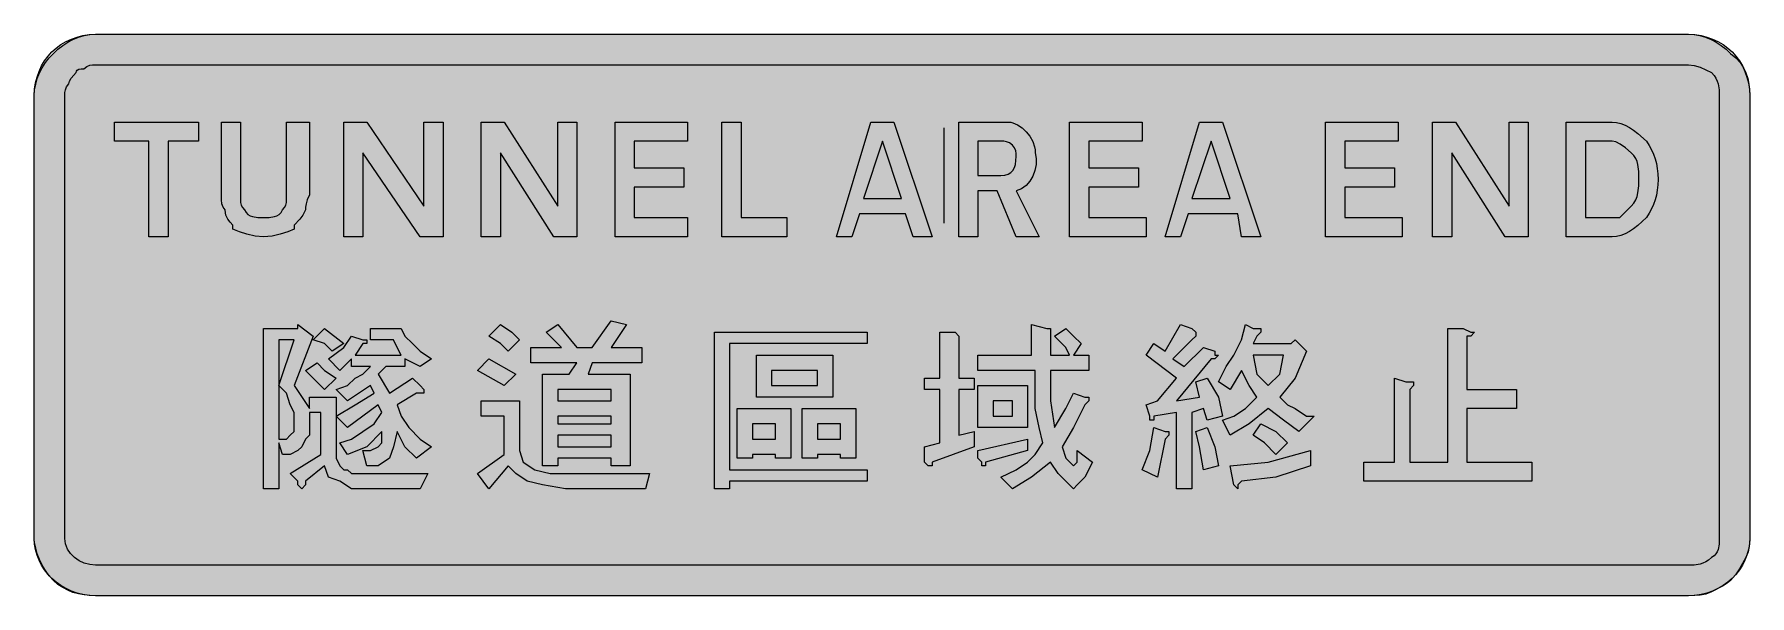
# Model space of a CAD drawing. Header units: metres. Extents: x 13 to 552, y 48 to 224.
import ezdxf

# ---------------------------------------------------------------- set-up
doc = ezdxf.new("R2010")
doc.units = ezdxf.units.M
for name, color, linetype, true_color in [('FILL_BLUE_0000FF', 7, 'Continuous', 0x0000ff), ('FILL_WHITE_FFFFFF', 7, 'Continuous', 0xffffff), ('STROKE_BLUE_0000FF', 7, 'Continuous', 0x0000ff), ('STROKE_WHITE_FFFFFF', 7, 'Continuous', 0xffffff)]:
    doc.layers.add(name, color=color, linetype=linetype, true_color=true_color)

msp = doc.modelspace()

# ---------------------------------------------------------------- hatches: boundary and pattern name
at = {"layer": 'FILL_BLUE_0000FF', "true_color": 0x0000ff}
h = msp.add_hatch(color=7, dxfattribs=at)
h.dxf.hatch_style = 1
h.paths.add_polyline_path([(30.88, 57.28), (29.15, 57.76), (27.52, 58.51), (26.07, 59.52), (24.84, 60.75), (23.9, 62.18), (23.29, 63.78), (23.13, 64.63), (23.07, 65.52), (23.07, 204.72), (23.09, 205.62), (23.22, 206.52), (23.58, 207.42), (24.27, 208.32), (24.48, 209.22), (25.02, 210.12), (26.67, 211.92), (26.72, 212.32), (26.88, 212.61), (27.42, 212.97), (28.19, 213.1), (29.07, 213.12), (29.97, 213.81), (30.87, 214.17), (31.77, 214.3), (32.67, 214.32), (533.07, 214.32), (534.87, 214.11), (536.67, 213.57), (538.47, 212.8), (540.27, 211.92), (541.06, 211.02), (541.66, 210.12), (542.08, 209.22), (542.37, 208.32), (542.63, 206.52), (542.67, 204.72), (542.67, 65.52), (542.63, 63.74), (542.37, 62.07), (542.08, 61.31), (541.66, 60.63), (541.06, 60.02), (540.27, 59.52), (539.37, 58.73), (538.47, 58.13), (537.57, 57.71), (536.67, 57.42), (534.87, 57.16), (533.07, 57.12), (32.67, 57.12), (30.88, 57.28)])
at = {"layer": 'FILL_WHITE_FFFFFF', "true_color": 0xffffff}
h = msp.add_hatch(color=7, dxfattribs=at)
h.dxf.hatch_style = 1
h.paths.add_polyline_path([(30.87, 47.58), (29.09, 47.76), (27.33, 48.09), (25.62, 48.57), (23.96, 49.22), (22.38, 50.05), (20.87, 51.08), (19.47, 52.32), (18.18, 53.77), (17.01, 55.39), (15.99, 57.13), (15.12, 58.92), (14.42, 60.71), (13.9, 62.44), (13.58, 64.07), (13.47, 65.52), (13.47, 204.72), (13.58, 206.52), (13.9, 208.3), (14.42, 210.06), (15.12, 211.77), (15.99, 213.43), (17.01, 215.01), (18.18, 216.52), (19.47, 217.92), (20.87, 219.21), (22.38, 220.38), (23.96, 221.4), (25.62, 222.27), (27.33, 222.97), (29.09, 223.49), (30.87, 223.81), (32.67, 223.92), (533.07, 223.92), (534.87, 223.81), (536.65, 223.49), (538.41, 222.97), (540.12, 222.27), (541.78, 221.4), (543.36, 220.38), (544.87, 219.21), (546.27, 217.92), (547.91, 216.52), (549.23, 215.01), (550.28, 213.43), (551.07, 211.77), (551.64, 210.06), (552.01, 208.3), (552.21, 206.52), (552.27, 204.72), (552.27, 65.52), (552.12, 62.97), (551.76, 61.3), (551.07, 59.52), (549.12, 55.92), (547.86, 54.12), (546.27, 52.32), (545.16, 51.42), (543.72, 50.52), (540.27, 48.72), (538.47, 48.03), (536.67, 47.67), (534.87, 47.54), (533.07, 47.52), (32.67, 47.52), (30.87, 47.58)])
h = msp.add_hatch(color=7, dxfattribs=at)
h.dxf.hatch_style = 1
h.paths.add_polyline_path([(65.07, 190.32), (55.47, 190.32), (55.47, 160.32), (49.47, 160.32), (49.47, 190.32), (38.67, 190.32), (38.67, 196.32), (65.07, 196.32), (65.07, 190.32)])
h = msp.add_hatch(color=7, dxfattribs=at)
h.dxf.hatch_style = 1
h.paths.add_polyline_path([(78.27, 173.52), (78.27, 171.12), (78.46, 170.24), (78.87, 169.47), (79.47, 168.72), (79.97, 167.93), (80.58, 167.33), (81.26, 166.91), (82.02, 166.62), (83.69, 166.36), (85.47, 166.32), (87.25, 166.36), (88.92, 166.62), (89.68, 166.91), (90.36, 167.33), (90.97, 167.93), (91.47, 168.72), (92.07, 169.47), (92.48, 170.24), (92.67, 171.12), (92.67, 173.52), (92.67, 196.32), (99.87, 196.32), (99.87, 173.52), (99.18, 171.93), (98.82, 170.67), (98.69, 169.64), (98.67, 168.72), (97.77, 167.13), (96.87, 165.87), (95.07, 163.92), (95.07, 162.72), (93.06, 161.84), (90.72, 161.07), (88.15, 160.53), (85.47, 160.32), (82.79, 160.53), (80.22, 161.07), (77.88, 161.84), (75.87, 162.72), (75.87, 163.92), (74.99, 164.84), (74.22, 165.87), (73.68, 167.13), (73.52, 167.87), (73.47, 168.72), (72.78, 169.64), (72.42, 170.67), (72.29, 171.93), (72.27, 173.52), (72.27, 196.32), (78.27, 196.32), (78.27, 173.52)])
h = msp.add_hatch(color=7, dxfattribs=at)
h.dxf.hatch_style = 1
h.paths.add_polyline_path([(116.67, 186.72), (116.67, 160.32), (110.67, 160.32), (110.67, 196.32), (117.87, 196.32), (135.87, 169.92), (135.87, 196.32), (141.87, 196.32), (141.87, 160.32), (134.67, 160.32), (116.67, 186.72)])
h = msp.add_hatch(color=7, dxfattribs=at)
h.dxf.hatch_style = 1
h.paths.add_polyline_path([(159.87, 186.72), (159.87, 160.32), (153.87, 160.32), (153.87, 196.32), (161.07, 196.32), (177.87, 169.92), (177.87, 196.32), (183.87, 196.32), (183.87, 160.32), (176.67, 160.32), (159.87, 186.72)])
h = msp.add_hatch(color=7, dxfattribs=at)
h.dxf.hatch_style = 1
h.paths.add_polyline_path([(195.87, 196.32), (218.67, 196.32), (218.67, 190.32), (201.87, 190.32), (201.87, 181.92), (217.47, 181.92), (217.47, 175.92), (201.87, 175.92), (201.87, 166.32), (218.67, 166.32), (218.67, 160.32), (195.87, 160.32), (195.87, 196.32)])
h = msp.add_hatch(color=7, dxfattribs=at)
h.dxf.hatch_style = 1
h.paths.add_polyline_path([(229.47, 196.32), (235.47, 196.32), (235.47, 166.32), (249.87, 166.32), (249.87, 160.32), (229.47, 160.32), (229.47, 196.32)])
h = msp.add_hatch(color=7, dxfattribs=at)
h.dxf.hatch_style = 1
h.paths.add_polyline_path([(295.47, 160.32), (289.47, 160.32), (287.07, 167.52), (272.67, 167.52), (270.27, 160.32), (265.47, 160.32), (276.27, 196.32), (283.47, 196.32), (295.47, 160.32)])
h.paths.add_polyline_path([(273.87, 172.32), (285.87, 172.32), (279.87, 190.32), (273.87, 172.32)], flags=16)
h = msp.add_hatch(color=7, dxfattribs=at)
h.dxf.hatch_style = 1
h.paths.add_polyline_path([(315.87, 174.72), (309.87, 174.72), (309.87, 160.32), (303.87, 160.32), (303.87, 196.32), (319.47, 196.32), (320.16, 196.26), (320.86, 196.1), (322.3, 195.49), (323.71, 194.55), (325.02, 193.32), (326.16, 191.87), (327.06, 190.24), (327.66, 188.51), (327.82, 187.62), (327.87, 186.72), (328.15, 184.88), (328.11, 182.99), (327.76, 181.13), (327.12, 179.37), (326.19, 177.78), (325, 176.43), (324.31, 175.86), (323.56, 175.38), (322.74, 175), (321.87, 174.72), (329.07, 160.32), (321.87, 160.32), (315.87, 174.72)])
h.paths.add_polyline_path([(318.31, 179.63), (319.34, 179.95), (320.17, 180.47), (320.82, 181.17), (321.3, 182.04), (321.63, 183.06), (321.81, 184.23), (321.87, 185.52), (321.85, 186.42), (321.72, 187.32), (321.36, 188.22), (320.67, 189.12), (319.77, 189.81), (318.87, 190.17), (317.97, 190.3), (317.07, 190.32), (309.87, 190.32), (309.87, 179.52), (317.07, 179.52), (318.31, 179.63)], flags=16)
h = msp.add_hatch(color=7, dxfattribs=at)
h.dxf.hatch_style = 1
h.paths.add_polyline_path([(338.67, 196.32), (361.47, 196.32), (361.47, 190.32), (344.67, 190.32), (344.67, 181.92), (360.27, 181.92), (360.27, 175.92), (344.67, 175.92), (344.67, 166.32), (362.67, 166.32), (362.67, 160.32), (338.67, 160.32), (338.67, 196.32)])
h = msp.add_hatch(color=7, dxfattribs=at)
h.dxf.hatch_style = 1
h.paths.add_polyline_path([(398.67, 160.32), (392.67, 160.32), (391.47, 167.52), (375.87, 167.52), (373.47, 160.32), (368.67, 160.32), (379.47, 196.32), (386.67, 196.32), (398.67, 160.32)])
h.paths.add_polyline_path([(377.07, 172.32), (389.07, 172.32), (383.07, 190.32), (377.07, 172.32)], flags=16)
h = msp.add_hatch(color=7, dxfattribs=at)
h.dxf.hatch_style = 1
h.paths.add_polyline_path([(419.07, 196.32), (441.87, 196.32), (441.87, 190.32), (425.07, 190.32), (425.07, 181.92), (440.67, 181.92), (440.67, 175.92), (425.07, 175.92), (425.07, 166.32), (443.07, 166.32), (443.07, 160.32), (419.07, 160.32), (419.07, 196.32)])
h = msp.add_hatch(color=7, dxfattribs=at)
h.dxf.hatch_style = 1
h.paths.add_polyline_path([(458.67, 186.72), (458.67, 160.32), (452.67, 160.32), (452.67, 196.32), (459.87, 196.32), (476.67, 169.92), (476.67, 196.32), (482.67, 196.32), (482.67, 160.32), (475.47, 160.32), (458.67, 186.72)])
h = msp.add_hatch(color=7, dxfattribs=at)
h.dxf.hatch_style = 1
h.paths.add_polyline_path([(511.77, 195.89), (513.12, 195.37), (514.47, 194.67), (515.82, 193.8), (517.17, 192.78), (519.87, 190.32), (520.71, 188.97), (521.45, 187.6), (522.06, 186.21), (522.57, 184.77), (522.96, 183.28), (523.25, 181.71), (523.41, 180.07), (523.47, 178.32), (523.41, 176.57), (523.25, 174.93), (522.96, 173.36), (522.57, 171.87), (522.06, 170.43), (521.45, 169.04), (520.71, 167.67), (519.87, 166.32), (517.17, 163.86), (515.82, 162.84), (514.47, 161.97), (513.12, 161.27), (511.77, 160.75), (510.42, 160.43), (509.07, 160.32), (494.67, 160.32), (494.67, 196.32), (509.07, 196.32), (510.42, 196.21), (511.77, 195.89)])
h.paths.add_polyline_path([(500.67, 166.32), (509.07, 166.32), (511.47, 166.32), (515.07, 169.92), (515.86, 170.87), (516.46, 171.91), (516.88, 173), (517.17, 174.12), (517.43, 176.33), (517.47, 178.32), (517.43, 180.81), (517.17, 182.97), (516.88, 183.96), (516.46, 184.9), (515.86, 185.82), (515.07, 186.72), (513.29, 188.29), (511.62, 189.42), (510.18, 190.09), (509.07, 190.32), (500.67, 190.32), (500.67, 166.32)], flags=16)
h = msp.add_hatch(color=7, dxfattribs=at)
h.dxf.hatch_style = 1
h.paths.add_polyline_path([(96.27, 131.52), (96.27, 132.72), (101.07, 129.12), (95.07, 113.52), (99.87, 106.32), (99.87, 109.92), (108.27, 109.92), (108.27, 94.32), (108.27, 91.92), (108.27, 90.72), (109.47, 88.32), (110.67, 87.12), (111.87, 87.12), (113.07, 85.92), (115.47, 85.92), (117.87, 85.92), (137.07, 85.92), (134.67, 81.12), (120.27, 81.12), (113.07, 81.12), (109.47, 83.52), (105.87, 84.72), (104.67, 88.32), (98.67, 83.52), (98.67, 82.32), (97.47, 81.12), (96.27, 82.32), (96.27, 83.52), (93.87, 85.92), (103.47, 91.92), (103.47, 105.12), (99.87, 105.12), (99.87, 102.72), (99.87, 100.32), (99.87, 97.92), (98.67, 96.72), (97.47, 94.32), (96.27, 93.12), (93.87, 91.92), (91.47, 91.92), (90.27, 95.52), (90.27, 81.12), (85.47, 81.12), (85.47, 131.52), (96.27, 131.52)])
h.paths.add_polyline_path([(92.67, 96.72), (93.87, 97.92), (95.07, 99.12), (95.07, 101.52), (95.07, 105.12), (93.87, 107.52), (92.67, 111.12), (90.27, 113.52), (90.27, 96.72), (92.67, 96.72)], flags=16)
h.paths.add_polyline_path([(95.07, 127.92), (90.27, 127.92), (90.27, 113.52), (95.07, 127.92)], flags=16)
h = msp.add_hatch(color=7, dxfattribs=at)
h.dxf.hatch_style = 1
h.paths.add_polyline_path([(104.67, 126.72), (101.07, 127.92), (104.67, 131.52), (110.67, 126.72), (107.07, 124.32), (104.67, 126.72)])
h = msp.add_hatch(color=7, dxfattribs=at)
h.dxf.hatch_style = 1
h.paths.add_polyline_path([(110.67, 125.52), (113.07, 129.12), (116.67, 127.92), (117.87, 127.92), (117.87, 126.72), (116.67, 126.72), (114.27, 123.12), (128.67, 123.12), (127.47, 125.52), (126.27, 127.92), (119.07, 127.92), (119.07, 131.52), (128.67, 131.52), (129.87, 129.12), (132.27, 126.72), (134.67, 124.32), (138.27, 121.92), (134.67, 119.52), (129.87, 121.92), (129.87, 119.52), (123.87, 119.52), (121.47, 117.12), (125.07, 111.12), (132.27, 115.92), (134.67, 113.52), (135.87, 112.32), (135.87, 111.12), (134.67, 111.12), (133.47, 111.12), (127.47, 107.52), (128.67, 103.92), (131.07, 100.32), (134.67, 96.72), (138.27, 94.32), (133.47, 90.72), (129.87, 94.32), (127.47, 99.12), (126.27, 94.32), (125.07, 90.72), (121.47, 88.32), (117.87, 88.32), (116.67, 93.12), (119.07, 93.12), (121.47, 94.32), (122.67, 95.52), (122.67, 99.12), (117.87, 94.32), (111.87, 91.92), (109.47, 95.52), (113.07, 96.72), (116.67, 99.12), (120.27, 101.52), (122.67, 105.12), (121.47, 107.52), (116.67, 103.92), (111.87, 100.32), (108.27, 103.92), (114.27, 107.52), (120.27, 111.12), (119.07, 113.52), (111.87, 108.72), (108.27, 112.32), (111.87, 113.52), (114.27, 115.92), (116.67, 117.12), (119.07, 119.52), (113.07, 119.52), (113.07, 121.92), (109.47, 118.32), (105.87, 121.92), (110.67, 125.52)])
h = msp.add_hatch(color=7, dxfattribs=at)
h.dxf.hatch_style = 1
h.paths.add_polyline_path([(163.47, 130.32), (165.87, 127.92), (162.27, 124.32), (159.87, 126.72), (156.27, 129.12), (159.87, 132.72), (163.47, 130.32)])
h = msp.add_hatch(color=7, dxfattribs=at)
h.dxf.hatch_style = 1
h.paths.add_polyline_path([(204.27, 125.52), (204.27, 120.72), (188.67, 120.72), (187.47, 117.12), (200.67, 117.12), (200.67, 88.32), (194.67, 88.32), (194.67, 90.72), (177.87, 90.72), (177.87, 88.32), (173.07, 88.32), (173.07, 117.12), (181.47, 117.12), (183.87, 120.72), (169.47, 120.72), (169.47, 125.52), (179.07, 125.52), (174.27, 130.32), (177.87, 132.72), (183.87, 125.52), (188.67, 125.52), (194.67, 133.92), (199.47, 132.72), (194.67, 125.52), (204.27, 125.52)])
h.paths.add_polyline_path([(177.87, 94.32), (194.67, 94.32), (194.67, 97.92), (177.87, 97.92), (177.87, 94.32)], flags=16)
h.paths.add_polyline_path([(177.87, 103.92), (177.87, 101.52), (194.67, 101.52), (194.67, 103.92), (177.87, 103.92)], flags=16)
h.paths.add_polyline_path([(194.67, 112.32), (177.87, 112.32), (177.87, 108.72), (194.67, 108.72), (194.67, 112.32)], flags=16)
h = msp.add_hatch(color=7, dxfattribs=at)
h.dxf.hatch_style = 1
h.paths.add_polyline_path([(275.07, 130.32), (275.07, 126.72), (231.87, 126.72), (231.87, 87.12), (275.07, 87.12), (275.07, 83.52), (231.87, 83.52), (231.87, 81.12), (227.07, 81.12), (227.07, 130.32), (275.07, 130.32)])
h = msp.add_hatch(color=7, dxfattribs=at)
h.dxf.hatch_style = 1
h.paths.add_polyline_path([(303.87, 115.92), (308.67, 115.92), (308.67, 112.32), (303.87, 112.32), (303.87, 97.92), (308.67, 99.12), (308.67, 94.32), (295.47, 89.52), (295.47, 88.32), (294.27, 88.32), (293.07, 89.52), (293.07, 94.32), (297.87, 95.52), (297.87, 112.32), (293.07, 112.32), (293.07, 115.92), (297.87, 115.92), (297.87, 130.32), (302.67, 130.32), (303.87, 129.12), (303.87, 127.92), (303.87, 115.92)])
h = msp.add_hatch(color=7, dxfattribs=at)
h.dxf.hatch_style = 1
h.paths.add_polyline_path([(331.47, 131.52), (332.67, 131.52), (332.67, 130.32), (332.67, 123.12), (338.67, 123.12), (337.47, 125.52), (333.87, 129.12), (337.47, 131.52), (339.87, 129.12), (342.27, 126.72), (339.87, 123.12), (344.67, 123.12), (344.67, 118.32), (332.67, 118.32), (332.67, 108.72), (333.87, 100.32), (337.47, 106.32), (339.87, 111.12), (343.47, 109.92), (344.67, 109.92), (344.67, 108.72), (343.47, 107.52), (339.87, 100.32), (336.27, 94.32), (337.47, 90.72), (339.87, 88.32), (341.07, 89.52), (341.07, 93.12), (345.87, 89.52), (343.47, 84.72), (341.07, 82.32), (339.87, 81.12), (338.67, 82.32), (335.07, 85.92), (332.67, 89.52), (326.67, 84.72), (320.67, 81.12), (317.07, 84.72), (321.87, 87.12), (325.47, 89.52), (327.87, 91.92), (330.27, 95.52), (329.07, 100.32), (327.87, 106.32), (327.87, 112.32), (327.87, 118.32), (309.87, 118.32), (309.87, 123.12), (326.67, 123.12), (326.67, 132.72), (331.47, 131.52)])
h = msp.add_hatch(color=7, dxfattribs=at)
h.dxf.hatch_style = 1
h.paths.add_polyline_path([(378.27, 130.32), (378.27, 129.12), (377.07, 127.92), (371.07, 121.92), (374.67, 119.52), (380.67, 125.52), (384.27, 124.32), (384.27, 123.12), (385.47, 123.12), (384.27, 121.92), (383.07, 121.92), (372.27, 108.72), (379.47, 109.92), (378.27, 114.72), (381.87, 115.92), (385.47, 109.92), (386.67, 103.92), (381.87, 102.72), (380.67, 106.32), (377.07, 105.12), (377.07, 81.12), (372.27, 81.12), (372.27, 105.12), (365.07, 103.92), (365.07, 102.72), (363.87, 102.72), (363.87, 103.92), (362.67, 107.52), (366.27, 108.72), (372.27, 115.92), (362.67, 123.12), (365.07, 126.72), (368.67, 124.32), (373.47, 132.72), (377.07, 131.52), (378.27, 130.32)])
h = msp.add_hatch(color=7, dxfattribs=at)
h.dxf.hatch_style = 1
h.paths.add_polyline_path([(398.67, 130.32), (397.47, 129.12), (396.27, 126.72), (408.27, 126.72), (409.47, 127.92), (413.07, 124.32), (409.47, 115.92), (404.67, 109.92), (407.07, 107.52), (409.47, 106.32), (413.07, 103.92), (415.47, 103.92), (410.67, 99.12), (405.87, 102.72), (401.07, 106.32), (395.07, 101.52), (389.07, 97.92), (386.67, 102.72), (390.27, 103.92), (393.87, 106.32), (396.27, 108.72), (397.47, 109.92), (395.07, 113.52), (392.67, 118.32), (389.07, 112.32), (385.47, 114.72), (387.87, 119.52), (390.27, 123.12), (392.67, 127.92), (393.87, 132.72), (396.27, 131.52), (398.67, 131.52), (398.67, 130.32)])
h.paths.add_polyline_path([(401.07, 113.52), (404.67, 117.12), (405.87, 123.12), (396.27, 123.12), (397.47, 117.12), (401.07, 113.52)], flags=16)
h = msp.add_hatch(color=7, dxfattribs=at)
h.dxf.hatch_style = 1
h.paths.add_polyline_path([(464.67, 130.32), (465.87, 130.32), (464.67, 129.12), (463.47, 129.12), (463.47, 112.32), (479.07, 112.32), (479.07, 106.32), (463.47, 106.32), (463.47, 89.52), (483.87, 89.52), (483.87, 83.52), (431.07, 83.52), (431.07, 89.52), (440.67, 89.52), (440.67, 115.92), (444.27, 114.72), (446.67, 114.72), (446.67, 113.52), (445.47, 112.32), (445.47, 89.52), (457.47, 89.52), (457.47, 131.52), (462.27, 131.52), (464.67, 130.32)])
h = msp.add_hatch(color=7, dxfattribs=at)
h.dxf.hatch_style = 1
h.paths.add_polyline_path([(98.67, 118.32), (102.27, 120.72), (104.67, 118.32), (108.27, 115.92), (104.67, 112.32), (98.67, 118.32)])
h = msp.add_hatch(color=7, dxfattribs=at)
h.dxf.hatch_style = 1
h.paths.add_polyline_path([(164.67, 117.12), (161.07, 113.52), (152.67, 118.32), (156.27, 121.92), (164.67, 117.12)])
h = msp.add_hatch(color=7, dxfattribs=at)
h.dxf.hatch_style = 1
h.paths.add_polyline_path([(264.27, 109.92), (240.27, 109.92), (240.27, 123.12), (264.27, 123.12), (264.27, 109.92)])
h.paths.add_polyline_path([(259.47, 118.32), (245.07, 118.32), (245.07, 113.52), (259.47, 113.52), (259.47, 118.32)], flags=16)
h = msp.add_hatch(color=7, dxfattribs=at)
h.dxf.hatch_style = 1
h.paths.add_polyline_path([(325.47, 100.32), (309.87, 100.32), (309.87, 113.52), (325.47, 113.52), (325.47, 100.32)])
h.paths.add_polyline_path([(320.67, 108.72), (314.67, 108.72), (314.67, 103.92), (320.67, 103.92), (320.67, 108.72)], flags=16)
h = msp.add_hatch(color=7, dxfattribs=at)
h.dxf.hatch_style = 1
h.paths.add_polyline_path([(165.87, 108.72), (165.87, 93.12), (167.07, 89.52), (170.67, 87.12), (175.47, 85.92), (182.67, 85.92), (206.67, 85.92), (205.47, 81.12), (180.27, 81.12), (173.07, 82.32), (168.27, 83.52), (164.67, 85.92), (162.27, 88.32), (156.27, 81.12), (152.67, 85.92), (161.07, 91.92), (161.07, 103.92), (153.87, 103.92), (153.87, 108.72), (165.87, 108.72)])
h = msp.add_hatch(color=7, dxfattribs=at)
h.dxf.hatch_style = 1
h.paths.add_polyline_path([(251.07, 90.72), (246.27, 90.72), (246.27, 91.92), (239.07, 91.92), (239.07, 90.72), (234.27, 90.72), (234.27, 106.32), (251.07, 106.32), (251.07, 90.72)])
h.paths.add_polyline_path([(246.27, 101.52), (239.07, 101.52), (239.07, 96.72), (246.27, 96.72), (246.27, 101.52)], flags=16)
h = msp.add_hatch(color=7, dxfattribs=at)
h.dxf.hatch_style = 1
h.paths.add_polyline_path([(271.47, 90.72), (266.67, 90.72), (266.67, 91.92), (259.47, 91.92), (259.47, 90.72), (254.67, 90.72), (254.67, 106.32), (271.47, 106.32), (271.47, 90.72)])
h.paths.add_polyline_path([(266.67, 101.52), (259.47, 101.52), (259.47, 96.72), (266.67, 96.72), (266.67, 101.52)], flags=16)
h = msp.add_hatch(color=7, dxfattribs=at)
h.dxf.hatch_style = 1
h.paths.add_polyline_path([(369.87, 99.12), (369.87, 97.92), (368.67, 96.72), (366.27, 84.72), (361.47, 87.12), (363.87, 93.12), (365.07, 100.32), (368.67, 99.12), (369.87, 99.12)])
h = msp.add_hatch(color=7, dxfattribs=at)
h.dxf.hatch_style = 1
h.paths.add_polyline_path([(384.27, 94.32), (385.47, 88.32), (380.67, 87.12), (379.47, 94.32), (378.27, 99.12), (381.87, 100.32), (384.27, 94.32)])
h = msp.add_hatch(color=7, dxfattribs=at)
h.dxf.hatch_style = 1
h.paths.add_polyline_path([(403.47, 99.12), (407.07, 95.52), (403.47, 91.92), (399.87, 95.52), (396.27, 97.92), (398.67, 101.52), (403.47, 99.12)])
h = msp.add_hatch(color=7, dxfattribs=at)
h.dxf.hatch_style = 1
h.paths.add_polyline_path([(325.47, 93.12), (312.27, 89.52), (312.27, 88.32), (311.07, 88.32), (311.07, 89.52), (309.87, 90.72), (309.87, 93.12), (325.47, 96.72), (325.47, 93.12)])
h = msp.add_hatch(color=7, dxfattribs=at)
h.dxf.hatch_style = 1
h.paths.add_polyline_path([(401.07, 89.52), (414.27, 93.12), (414.27, 88.32), (403.47, 84.72), (392.67, 83.52), (391.47, 82.32), (391.47, 81.12), (390.27, 82.32), (389.07, 88.32), (401.07, 89.52)])

# ---------------------------------------------------------------- linework, layer by layer
at = {"layer": 'FILL_BLUE_0000FF', "lineweight": 0, "true_color": 0x0000ff}
msp.add_lwpolyline([(30.88, 57.28), (29.15, 57.76), (27.52, 58.51), (26.07, 59.52), (24.84, 60.75), (23.9, 62.18), (23.29, 63.78), (23.13, 64.63), (23.07, 65.52), (23.07, 204.72), (23.09, 205.62), (23.22, 206.52), (23.58, 207.42), (24.27, 208.32), (24.48, 209.22), (25.02, 210.12), (26.67, 211.92), (26.72, 212.32), (26.88, 212.61), (27.42, 212.97), (28.19, 213.1), (29.07, 213.12), (29.97, 213.81), (30.87, 214.17), (31.77, 214.3), (32.67, 214.32), (533.07, 214.32), (534.87, 214.11), (536.67, 213.57), (538.47, 212.8), (540.27, 211.92), (541.06, 211.02), (541.66, 210.12), (542.08, 209.22), (542.37, 208.32), (542.63, 206.52), (542.67, 204.72), (542.67, 65.52), (542.63, 63.74), (542.37, 62.07), (542.08, 61.31), (541.66, 60.63), (541.06, 60.02), (540.27, 59.52), (539.37, 58.73), (538.47, 58.13), (537.57, 57.71), (536.67, 57.42), (534.87, 57.16), (533.07, 57.12), (32.67, 57.12)], close=True, dxfattribs=at)
at = {"layer": 'FILL_WHITE_FFFFFF', "lineweight": 0, "true_color": 0xffffff}
for points in [[(30.87, 47.58), (29.09, 47.76), (27.33, 48.09), (25.62, 48.57), (23.96, 49.22), (22.38, 50.05), (20.87, 51.08), (19.47, 52.32), (18.18, 53.77), (17.01, 55.39), (15.99, 57.13), (15.12, 58.92), (14.42, 60.71), (13.9, 62.44), (13.58, 64.07), (13.47, 65.52), (13.47, 204.72), (13.58, 206.52), (13.9, 208.3), (14.42, 210.06), (15.12, 211.77), (15.99, 213.43), (17.01, 215.01), (18.18, 216.52), (19.47, 217.92), (20.87, 219.21), (22.38, 220.38), (23.96, 221.4), (25.62, 222.27), (27.33, 222.97), (29.09, 223.49), (30.87, 223.81), (32.67, 223.92), (533.07, 223.92), (534.87, 223.81), (536.65, 223.49), (538.41, 222.97), (540.12, 222.27), (541.78, 221.4), (543.36, 220.38), (544.87, 219.21), (546.27, 217.92), (547.91, 216.52), (549.23, 215.01), (550.28, 213.43), (551.07, 211.77), (551.64, 210.06), (552.01, 208.3), (552.21, 206.52), (552.27, 204.72), (552.27, 65.52), (552.12, 62.97), (551.76, 61.3), (551.07, 59.52), (549.12, 55.92), (547.86, 54.12), (546.27, 52.32), (545.16, 51.42), (543.72, 50.52), (540.27, 48.72), (538.47, 48.03), (536.67, 47.67), (534.87, 47.54), (533.07, 47.52), (32.67, 47.52)], [(65.07, 190.32), (55.47, 190.32), (55.47, 160.32), (49.47, 160.32), (49.47, 190.32), (38.67, 190.32), (38.67, 196.32), (65.07, 196.32)], [(78.27, 173.52), (78.27, 171.12), (78.46, 170.24), (78.87, 169.47), (79.47, 168.72), (79.97, 167.93), (80.58, 167.33), (81.26, 166.91), (82.02, 166.62), (83.69, 166.36), (85.47, 166.32), (87.25, 166.36), (88.92, 166.62), (89.68, 166.91), (90.36, 167.33), (90.97, 167.93), (91.47, 168.72), (92.07, 169.47), (92.48, 170.24), (92.67, 171.12), (92.67, 173.52), (92.67, 196.32), (99.87, 196.32), (99.87, 173.52), (99.18, 171.93), (98.82, 170.67), (98.69, 169.64), (98.67, 168.72), (97.77, 167.13), (96.87, 165.87), (95.07, 163.92), (95.07, 162.72), (93.06, 161.84), (90.72, 161.07), (88.15, 160.53), (85.47, 160.32), (82.79, 160.53), (80.22, 161.07), (77.88, 161.84), (75.87, 162.72), (75.87, 163.92), (74.99, 164.84), (74.22, 165.87), (73.68, 167.13), (73.52, 167.87), (73.47, 168.72), (72.78, 169.64), (72.42, 170.67), (72.29, 171.93), (72.27, 173.52), (72.27, 196.32), (78.27, 196.32)], [(116.67, 186.72), (116.67, 160.32), (110.67, 160.32), (110.67, 196.32), (117.87, 196.32), (135.87, 169.92), (135.87, 196.32), (141.87, 196.32), (141.87, 160.32), (134.67, 160.32)], [(159.87, 186.72), (159.87, 160.32), (153.87, 160.32), (153.87, 196.32), (161.07, 196.32), (177.87, 169.92), (177.87, 196.32), (183.87, 196.32), (183.87, 160.32), (176.67, 160.32)], [(195.87, 196.32), (218.67, 196.32), (218.67, 190.32), (201.87, 190.32), (201.87, 181.92), (217.47, 181.92), (217.47, 175.92), (201.87, 175.92), (201.87, 166.32), (218.67, 166.32), (218.67, 160.32), (195.87, 160.32)], [(229.47, 196.32), (235.47, 196.32), (235.47, 166.32), (249.87, 166.32), (249.87, 160.32), (229.47, 160.32)], [(295.47, 160.32), (289.47, 160.32), (287.07, 167.52), (272.67, 167.52), (270.27, 160.32), (265.47, 160.32), (276.27, 196.32), (283.47, 196.32)], [(315.87, 174.72), (309.87, 174.72), (309.87, 160.32), (303.87, 160.32), (303.87, 196.32), (319.47, 196.32), (320.16, 196.26), (320.86, 196.1), (322.3, 195.49), (323.71, 194.55), (325.02, 193.32), (326.16, 191.87), (327.06, 190.24), (327.66, 188.51), (327.82, 187.62), (327.87, 186.72), (328.15, 184.88), (328.11, 182.99), (327.76, 181.13), (327.12, 179.37), (326.19, 177.78), (325, 176.43), (324.31, 175.86), (323.56, 175.38), (322.74, 175), (321.87, 174.72), (329.07, 160.32), (321.87, 160.32)], [(338.67, 196.32), (361.47, 196.32), (361.47, 190.32), (344.67, 190.32), (344.67, 181.92), (360.27, 181.92), (360.27, 175.92), (344.67, 175.92), (344.67, 166.32), (362.67, 166.32), (362.67, 160.32), (338.67, 160.32)], [(398.67, 160.32), (392.67, 160.32), (391.47, 167.52), (375.87, 167.52), (373.47, 160.32), (368.67, 160.32), (379.47, 196.32), (386.67, 196.32)], [(419.07, 196.32), (441.87, 196.32), (441.87, 190.32), (425.07, 190.32), (425.07, 181.92), (440.67, 181.92), (440.67, 175.92), (425.07, 175.92), (425.07, 166.32), (443.07, 166.32), (443.07, 160.32), (419.07, 160.32)], [(458.67, 186.72), (458.67, 160.32), (452.67, 160.32), (452.67, 196.32), (459.87, 196.32), (476.67, 169.92), (476.67, 196.32), (482.67, 196.32), (482.67, 160.32), (475.47, 160.32)], [(511.77, 195.89), (513.12, 195.37), (514.47, 194.67), (515.82, 193.8), (517.17, 192.78), (519.87, 190.32), (520.71, 188.97), (521.45, 187.6), (522.06, 186.21), (522.57, 184.77), (522.96, 183.28), (523.25, 181.71), (523.41, 180.07), (523.47, 178.32), (523.41, 176.57), (523.25, 174.93), (522.96, 173.36), (522.57, 171.87), (522.06, 170.43), (521.45, 169.04), (520.71, 167.67), (519.87, 166.32), (517.17, 163.86), (515.82, 162.84), (514.47, 161.97), (513.12, 161.27), (511.77, 160.75), (510.42, 160.43), (509.07, 160.32), (494.67, 160.32), (494.67, 196.32), (509.07, 196.32), (510.42, 196.21)], [(273.87, 172.32), (285.87, 172.32), (279.87, 190.32)], [(318.31, 179.63), (319.34, 179.95), (320.17, 180.47), (320.82, 181.17), (321.3, 182.04), (321.63, 183.06), (321.81, 184.23), (321.87, 185.52), (321.85, 186.42), (321.72, 187.32), (321.36, 188.22), (320.67, 189.12), (319.77, 189.81), (318.87, 190.17), (317.97, 190.3), (317.07, 190.32), (309.87, 190.32), (309.87, 179.52), (317.07, 179.52)], [(377.07, 172.32), (389.07, 172.32), (383.07, 190.32)], [(500.67, 166.32), (509.07, 166.32), (511.47, 166.32), (515.07, 169.92), (515.86, 170.87), (516.46, 171.91), (516.88, 173), (517.17, 174.12), (517.43, 176.33), (517.47, 178.32), (517.43, 180.81), (517.17, 182.97), (516.88, 183.96), (516.46, 184.9), (515.86, 185.82), (515.07, 186.72), (513.29, 188.29), (511.62, 189.42), (510.18, 190.09), (509.07, 190.32), (500.67, 190.32)], [(96.27, 131.52), (96.27, 132.72), (101.07, 129.12), (95.07, 113.52), (99.87, 106.32), (99.87, 109.92), (108.27, 109.92), (108.27, 94.32), (108.27, 91.92), (108.27, 90.72), (109.47, 88.32), (110.67, 87.12), (111.87, 87.12), (113.07, 85.92), (115.47, 85.92), (117.87, 85.92), (137.07, 85.92), (134.67, 81.12), (120.27, 81.12), (113.07, 81.12), (109.47, 83.52), (105.87, 84.72), (104.67, 88.32), (98.67, 83.52), (98.67, 82.32), (97.47, 81.12), (96.27, 82.32), (96.27, 83.52), (93.87, 85.92), (103.47, 91.92), (103.47, 105.12), (99.87, 105.12), (99.87, 102.72), (99.87, 100.32), (99.87, 97.92), (98.67, 96.72), (97.47, 94.32), (96.27, 93.12), (93.87, 91.92), (91.47, 91.92), (90.27, 95.52), (90.27, 81.12), (85.47, 81.12), (85.47, 131.52)], [(104.67, 126.72), (101.07, 127.92), (104.67, 131.52), (110.67, 126.72), (107.07, 124.32)], [(110.67, 125.52), (113.07, 129.12), (116.67, 127.92), (117.87, 127.92), (117.87, 126.72), (116.67, 126.72), (114.27, 123.12), (128.67, 123.12), (127.47, 125.52), (126.27, 127.92), (119.07, 127.92), (119.07, 131.52), (128.67, 131.52), (129.87, 129.12), (132.27, 126.72), (134.67, 124.32), (138.27, 121.92), (134.67, 119.52), (129.87, 121.92), (129.87, 119.52), (123.87, 119.52), (121.47, 117.12), (125.07, 111.12), (132.27, 115.92), (134.67, 113.52), (135.87, 112.32), (135.87, 111.12), (134.67, 111.12), (133.47, 111.12), (127.47, 107.52), (128.67, 103.92), (131.07, 100.32), (134.67, 96.72), (138.27, 94.32), (133.47, 90.72), (129.87, 94.32), (127.47, 99.12), (126.27, 94.32), (125.07, 90.72), (121.47, 88.32), (117.87, 88.32), (116.67, 93.12), (119.07, 93.12), (121.47, 94.32), (122.67, 95.52), (122.67, 99.12), (117.87, 94.32), (111.87, 91.92), (109.47, 95.52), (113.07, 96.72), (116.67, 99.12), (120.27, 101.52), (122.67, 105.12), (121.47, 107.52), (116.67, 103.92), (111.87, 100.32), (108.27, 103.92), (114.27, 107.52), (120.27, 111.12), (119.07, 113.52), (111.87, 108.72), (108.27, 112.32), (111.87, 113.52), (114.27, 115.92), (116.67, 117.12), (119.07, 119.52), (113.07, 119.52), (113.07, 121.92), (109.47, 118.32), (105.87, 121.92)], [(163.47, 130.32), (165.87, 127.92), (162.27, 124.32), (159.87, 126.72), (156.27, 129.12), (159.87, 132.72)], [(204.27, 125.52), (204.27, 120.72), (188.67, 120.72), (187.47, 117.12), (200.67, 117.12), (200.67, 88.32), (194.67, 88.32), (194.67, 90.72), (177.87, 90.72), (177.87, 88.32), (173.07, 88.32), (173.07, 117.12), (181.47, 117.12), (183.87, 120.72), (169.47, 120.72), (169.47, 125.52), (179.07, 125.52), (174.27, 130.32), (177.87, 132.72), (183.87, 125.52), (188.67, 125.52), (194.67, 133.92), (199.47, 132.72), (194.67, 125.52)], [(275.07, 130.32), (275.07, 126.72), (231.87, 126.72), (231.87, 87.12), (275.07, 87.12), (275.07, 83.52), (231.87, 83.52), (231.87, 81.12), (227.07, 81.12), (227.07, 130.32)], [(303.87, 115.92), (308.67, 115.92), (308.67, 112.32), (303.87, 112.32), (303.87, 97.92), (308.67, 99.12), (308.67, 94.32), (295.47, 89.52), (295.47, 88.32), (294.27, 88.32), (293.07, 89.52), (293.07, 94.32), (297.87, 95.52), (297.87, 112.32), (293.07, 112.32), (293.07, 115.92), (297.87, 115.92), (297.87, 130.32), (302.67, 130.32), (303.87, 129.12), (303.87, 127.92)], [(331.47, 131.52), (332.67, 131.52), (332.67, 130.32), (332.67, 123.12), (338.67, 123.12), (337.47, 125.52), (333.87, 129.12), (337.47, 131.52), (339.87, 129.12), (342.27, 126.72), (339.87, 123.12), (344.67, 123.12), (344.67, 118.32), (332.67, 118.32), (332.67, 108.72), (333.87, 100.32), (337.47, 106.32), (339.87, 111.12), (343.47, 109.92), (344.67, 109.92), (344.67, 108.72), (343.47, 107.52), (339.87, 100.32), (336.27, 94.32), (337.47, 90.72), (339.87, 88.32), (341.07, 89.52), (341.07, 93.12), (345.87, 89.52), (343.47, 84.72), (341.07, 82.32), (339.87, 81.12), (338.67, 82.32), (335.07, 85.92), (332.67, 89.52), (326.67, 84.72), (320.67, 81.12), (317.07, 84.72), (321.87, 87.12), (325.47, 89.52), (327.87, 91.92), (330.27, 95.52), (329.07, 100.32), (327.87, 106.32), (327.87, 112.32), (327.87, 118.32), (309.87, 118.32), (309.87, 123.12), (326.67, 123.12), (326.67, 132.72)], [(378.27, 130.32), (378.27, 129.12), (377.07, 127.92), (371.07, 121.92), (374.67, 119.52), (380.67, 125.52), (384.27, 124.32), (384.27, 123.12), (385.47, 123.12), (384.27, 121.92), (383.07, 121.92), (372.27, 108.72), (379.47, 109.92), (378.27, 114.72), (381.87, 115.92), (385.47, 109.92), (386.67, 103.92), (381.87, 102.72), (380.67, 106.32), (377.07, 105.12), (377.07, 81.12), (372.27, 81.12), (372.27, 105.12), (365.07, 103.92), (365.07, 102.72), (363.87, 102.72), (363.87, 103.92), (362.67, 107.52), (366.27, 108.72), (372.27, 115.92), (362.67, 123.12), (365.07, 126.72), (368.67, 124.32), (373.47, 132.72), (377.07, 131.52)], [(398.67, 130.32), (397.47, 129.12), (396.27, 126.72), (408.27, 126.72), (409.47, 127.92), (413.07, 124.32), (409.47, 115.92), (404.67, 109.92), (407.07, 107.52), (409.47, 106.32), (413.07, 103.92), (415.47, 103.92), (410.67, 99.12), (405.87, 102.72), (401.07, 106.32), (395.07, 101.52), (389.07, 97.92), (386.67, 102.72), (390.27, 103.92), (393.87, 106.32), (396.27, 108.72), (397.47, 109.92), (395.07, 113.52), (392.67, 118.32), (389.07, 112.32), (385.47, 114.72), (387.87, 119.52), (390.27, 123.12), (392.67, 127.92), (393.87, 132.72), (396.27, 131.52), (398.67, 131.52)], [(464.67, 130.32), (465.87, 130.32), (464.67, 129.12), (463.47, 129.12), (463.47, 112.32), (479.07, 112.32), (479.07, 106.32), (463.47, 106.32), (463.47, 89.52), (483.87, 89.52), (483.87, 83.52), (431.07, 83.52), (431.07, 89.52), (440.67, 89.52), (440.67, 115.92), (444.27, 114.72), (446.67, 114.72), (446.67, 113.52), (445.47, 112.32), (445.47, 89.52), (457.47, 89.52), (457.47, 131.52), (462.27, 131.52)], [(95.07, 127.92), (90.27, 127.92), (90.27, 113.52)], [(98.67, 118.32), (102.27, 120.72), (104.67, 118.32), (108.27, 115.92), (104.67, 112.32)], [(164.67, 117.12), (161.07, 113.52), (152.67, 118.32), (156.27, 121.92)], [(264.27, 109.92), (240.27, 109.92), (240.27, 123.12), (264.27, 123.12)], [(401.07, 113.52), (404.67, 117.12), (405.87, 123.12), (396.27, 123.12), (397.47, 117.12)], [(92.67, 96.72), (93.87, 97.92), (95.07, 99.12), (95.07, 101.52), (95.07, 105.12), (93.87, 107.52), (92.67, 111.12), (90.27, 113.52), (90.27, 96.72)], [(259.47, 118.32), (245.07, 118.32), (245.07, 113.52), (259.47, 113.52)], [(325.47, 100.32), (309.87, 100.32), (309.87, 113.52), (325.47, 113.52)], [(165.87, 108.72), (165.87, 93.12), (167.07, 89.52), (170.67, 87.12), (175.47, 85.92), (182.67, 85.92), (206.67, 85.92), (205.47, 81.12), (180.27, 81.12), (173.07, 82.32), (168.27, 83.52), (164.67, 85.92), (162.27, 88.32), (156.27, 81.12), (152.67, 85.92), (161.07, 91.92), (161.07, 103.92), (153.87, 103.92), (153.87, 108.72)], [(194.67, 112.32), (177.87, 112.32), (177.87, 108.72), (194.67, 108.72)], [(320.67, 108.72), (314.67, 108.72), (314.67, 103.92), (320.67, 103.92)], [(177.87, 103.92), (177.87, 101.52), (194.67, 101.52), (194.67, 103.92)], [(251.07, 90.72), (246.27, 90.72), (246.27, 91.92), (239.07, 91.92), (239.07, 90.72), (234.27, 90.72), (234.27, 106.32), (251.07, 106.32)], [(271.47, 90.72), (266.67, 90.72), (266.67, 91.92), (259.47, 91.92), (259.47, 90.72), (254.67, 90.72), (254.67, 106.32), (271.47, 106.32)], [(177.87, 94.32), (194.67, 94.32), (194.67, 97.92), (177.87, 97.92)], [(246.27, 101.52), (239.07, 101.52), (239.07, 96.72), (246.27, 96.72)], [(266.67, 101.52), (259.47, 101.52), (259.47, 96.72), (266.67, 96.72)], [(369.87, 99.12), (369.87, 97.92), (368.67, 96.72), (366.27, 84.72), (361.47, 87.12), (363.87, 93.12), (365.07, 100.32), (368.67, 99.12)], [(384.27, 94.32), (385.47, 88.32), (380.67, 87.12), (379.47, 94.32), (378.27, 99.12), (381.87, 100.32)], [(403.47, 99.12), (407.07, 95.52), (403.47, 91.92), (399.87, 95.52), (396.27, 97.92), (398.67, 101.52)], [(325.47, 93.12), (312.27, 89.52), (312.27, 88.32), (311.07, 88.32), (311.07, 89.52), (309.87, 90.72), (309.87, 93.12), (325.47, 96.72)], [(401.07, 89.52), (414.27, 93.12), (414.27, 88.32), (403.47, 84.72), (392.67, 83.52), (391.47, 82.32), (391.47, 81.12), (390.27, 82.32), (389.07, 88.32)]]:
    msp.add_lwpolyline(points, close=True, dxfattribs=at)
at = {"layer": 'STROKE_BLUE_0000FF', "lineweight": 0, "true_color": 0x0000ff}
msp.add_lwpolyline([(32.67, 223.92), (533.07, 223.92), (535.07, 223.82), (537, 223.54), (538.85, 223.07), (540.63, 222.44), (542.31, 221.64), (543.89, 220.69), (545.36, 219.6), (546.72, 218.37), (547.95, 217.01), (549.04, 215.54), (549.99, 213.96), (550.79, 212.28), (551.42, 210.5), (551.89, 208.65), (552.17, 206.72), (552.27, 204.72), (552.27, 65.52), (552.17, 63.74), (551.89, 61.99), (551.42, 60.29), (550.79, 58.66), (549.99, 57.09), (549.04, 55.61), (547.95, 54.21), (546.72, 52.92), (545.36, 51.74), (543.89, 50.68), (542.31, 49.76), (540.63, 48.98), (538.85, 48.36), (537, 47.9), (535.07, 47.62), (533.07, 47.52), (32.67, 47.52), (30.67, 47.62), (28.74, 47.9), (26.89, 48.36), (25.11, 48.98), (23.43, 49.76), (21.85, 50.68), (20.38, 51.74), (19.02, 52.92), (17.79, 54.21), (16.7, 55.61), (15.75, 57.09), (14.95, 58.66), (14.32, 60.29), (13.85, 61.99), (13.57, 63.74), (13.47, 65.52), (13.47, 204.72), (13.57, 206.72), (13.85, 208.65), (14.32, 210.5), (14.95, 212.28), (15.75, 213.96), (16.7, 215.54), (17.79, 217.01), (19.02, 218.37), (20.38, 219.6), (21.85, 220.69), (23.43, 221.64), (25.11, 222.44), (26.89, 223.07), (28.74, 223.54), (30.67, 223.82), (32.67, 223.92)], dxfattribs=at)
at = {"layer": 'STROKE_WHITE_FFFFFF', "lineweight": 0, "true_color": 0xffffff}
msp.add_lwpolyline([(299.27, 164.56), (299.27, 194.56)], dxfattribs=at)

doc.saveas('drawing.dxf')
